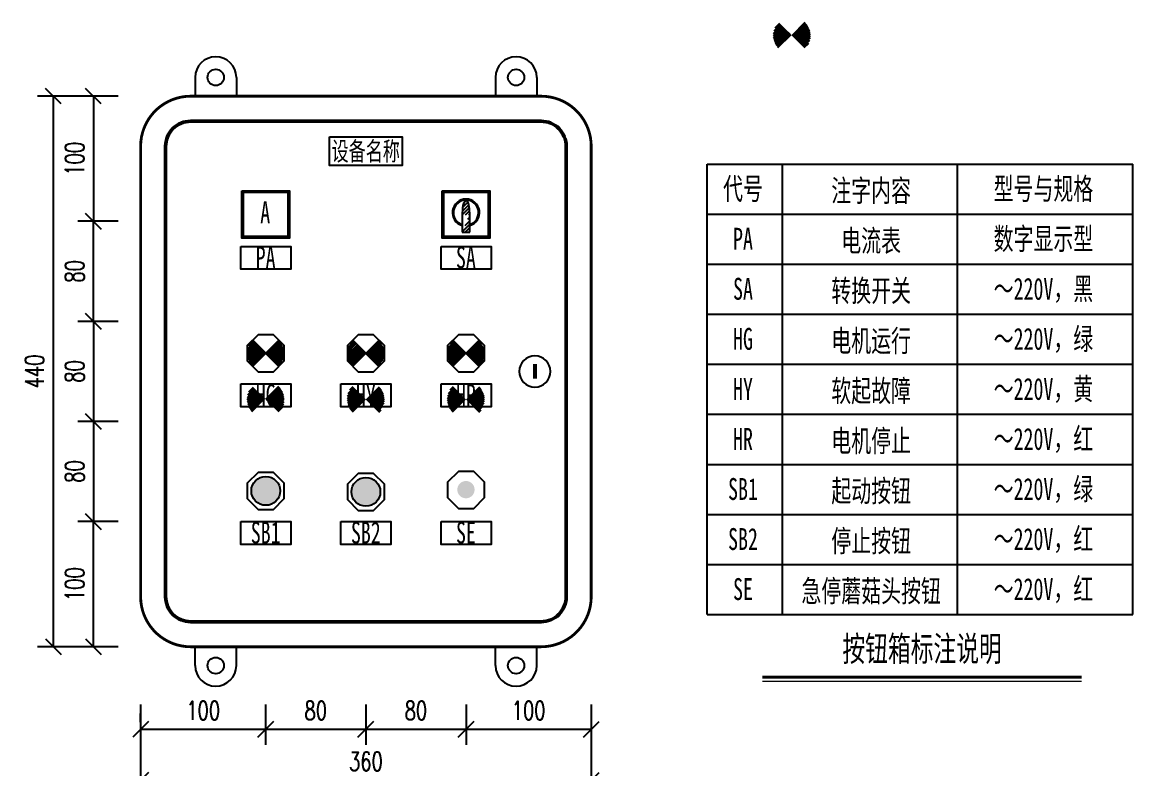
# Model space of a CAD drawing. Header units: millimetres. Extents: x 401220 to 2750366, y -101310 to 943175.
# Drawn here: x 1282769 to 1300515, y 645737 to 657670 of the extents above; entities that cross this region are included whole.
import ezdxf
from ezdxf.enums import TextEntityAlignment as Align

# ---------------------------------------------------------------- set-up
doc = ezdxf.new("R2010")
doc.units = ezdxf.units.MM
doc.linetypes.add('接地线', pattern=[1460, 500, 500, -200, 60, -200])
for name, color, linetype in [('1', 7, 'Continuous'), ('4', 1, 'Continuous'), ('文字', 7, 'Continuous'), ('标注-照明', 7, 'Continuous'), ('电气-接地设计-接地线', 3, '接地线')]:
    doc.layers.add(name, color=color, linetype=linetype)
doc.layers.add('CAXA0层', color=7, linetype='Continuous', lineweight=25)
doc.layers.add('SW', color=8, linetype='Continuous', lineweight=20)
doc.styles.add('DIM_FONT', font='txt.shx', dxfattribs={"width": 0.7, "bigfont": 'hzdx.shx'})
doc.styles.add('标准', font='NSimSun.ttf', dxfattribs={"width": 0.667})
doc.dimstyles.new('副本 DIM20', dxfattribs={"dimtxt": 300, "dimasz": 2, "dimexe": 250, "dimexo": 300, "dimgap": 150, "dimtad": 1, "dimdec": 4, "dimlfac": 0.05, "dimzin": 0, "dimdsep": 46, "dimtxsty": 'DIM_FONT', "dimblk1": '_DIMX', "dimblk2": '_DIMX', "dimsah": 1, "dimcen": 0.09, "dimadec": 0, "dimazin": 0, "dimtfac": 1, "dimtdec": 4, "dimtix": 1, "dimtmove": 2, "dimatfit": 3, "dimldrblk": '_DIMX', "dimfxl": 250, "dimtolj": 1, "dimtzin": 0, "dimarcsym": 0})

# ---------------------------------------------------------------- blocks, each defined once
blk = doc.blocks.new('_Oblique')
at = {"color": 0, "linetype": 'ByBlock', "lineweight": -2}
blk.add_line((-0.5, -0.5), (0.5, 0.5), dxfattribs=at)
blk = doc.blocks.new('*D97')
at = {"layer": '1', "color": 3, "linetype": 'ByBlock', "lineweight": -2}
for p, q in [((1284302, 652888), (1283656, 652888)), ((1283906, 652888), (1283906, 651288)), ((1284302, 651288), (1283656, 651288))]:
    blk.add_line(p, q, dxfattribs=at)
at = {"layer": 'Defpoints', "color": 0, "linetype": 'ByBlock'}
for p in [(1284602, 652888), (1283906, 651288), (1284602, 651288)]:
    blk.add_point(p, dxfattribs=at)
at = {"layer": '1', "color": 3, "linetype": 'ByBlock', "lineweight": -2, "xscale": 250, "yscale": 250, "zscale": 250}
for p, rotation in [((1283906, 652888), 90), ((1283906, 651288), 270)]:
    blk.add_blockref('_Oblique', p, dxfattribs=dict(at, rotation=rotation))
at = {"layer": '1', "color": 7, "linetype": 'ByBlock', "insert": (1283606, 652088), "char_height": 300, "attachment_point": 5, "rotation": 90, "style": 'DIM_FONT'}
blk.add_mtext('\\A1;80', dxfattribs=at)
blk = doc.blocks.new('_DIMX')
blk.add_line((-150, 0), (150, 0))
at = {"const_width": 50}
blk.add_lwpolyline([(-70, -70), (70, 70)], dxfattribs=at)
blk = doc.blocks.new('*D98')
at = {"layer": '1', "color": 3, "linetype": 'ByBlock', "lineweight": -2}
for p, q in [((1284002, 656488), (1283015, 656488)), ((1283265, 656488), (1283265, 647688)), ((1284002, 647688), (1283015, 647688))]:
    blk.add_line(p, q, dxfattribs=at)
at = {"layer": 'Defpoints', "color": 0, "linetype": 'ByBlock'}
for p in [(1284302, 656488), (1283265, 647688), (1284302, 647688)]:
    blk.add_point(p, dxfattribs=at)
at = {"layer": '1', "color": 3, "linetype": 'ByBlock', "lineweight": -2, "xscale": 250, "yscale": 250, "zscale": 250}
for p, rotation in [((1283265, 656488), 90), ((1283265, 647688), 270)]:
    blk.add_blockref('_Oblique', p, dxfattribs=dict(at, rotation=rotation))
at = {"layer": '1', "color": 7, "linetype": 'ByBlock', "insert": (1282965, 652088), "char_height": 300, "attachment_point": 5, "rotation": 90, "style": 'DIM_FONT'}
blk.add_mtext('\\A1;440', dxfattribs=at)
blk = doc.blocks.new('*D99')
at = {"layer": '1', "color": 3, "linetype": 'ByBlock', "lineweight": -2}
for p, q in [((1284302, 656488), (1283656, 656488)), ((1283906, 656488), (1283906, 654488)), ((1284302, 654488), (1283656, 654488))]:
    blk.add_line(p, q, dxfattribs=at)
at = {"layer": 'Defpoints', "color": 0, "linetype": 'ByBlock'}
for p in [(1284602, 656488), (1283906, 654488), (1284602, 654488)]:
    blk.add_point(p, dxfattribs=at)
at = {"layer": '1', "color": 3, "linetype": 'ByBlock', "lineweight": -2, "xscale": 250, "yscale": 250, "zscale": 250}
for p, rotation in [((1283906, 656488), 90), ((1283906, 654488), 270)]:
    blk.add_blockref('_Oblique', p, dxfattribs=dict(at, rotation=rotation))
at = {"layer": '1', "color": 7, "linetype": 'ByBlock', "insert": (1283606, 655488), "char_height": 300, "attachment_point": 5, "rotation": 90, "style": 'DIM_FONT'}
blk.add_mtext('\\A1;100', dxfattribs=at)
blk = doc.blocks.new('*D100')
at = {"layer": '1', "color": 3, "linetype": 'ByBlock', "lineweight": -2}
for p, q in [((1284147, 654488), (1283656, 654488)), ((1283906, 652888), (1283906, 654488)), ((1284085, 652888), (1283656, 652888))]:
    blk.add_line(p, q, dxfattribs=at)
at = {"layer": 'Defpoints', "color": 0, "linetype": 'ByBlock'}
for p in [(1283906, 654488), (1284447, 654488), (1284385, 652888)]:
    blk.add_point(p, dxfattribs=at)
at = {"layer": '1', "color": 3, "linetype": 'ByBlock', "lineweight": -2, "xscale": 250, "yscale": 250, "zscale": 250}
for p, rotation in [((1283906, 654488), 90), ((1283906, 652888), 270)]:
    blk.add_blockref('_Oblique', p, dxfattribs=dict(at, rotation=rotation))
at = {"layer": '1', "color": 7, "linetype": 'ByBlock', "insert": (1283606, 653688), "char_height": 300, "attachment_point": 5, "rotation": 90, "style": 'DIM_FONT'}
blk.add_mtext('\\A1;80', dxfattribs=at)
blk = doc.blocks.new('*D101')
at = {"layer": '1', "color": 3, "linetype": 'ByBlock', "lineweight": -2}
for p, q in [((1288259, 646765), (1288259, 646119)), ((1289861, 646765), (1289861, 646119)), ((1288259, 646369), (1289861, 646369))]:
    blk.add_line(p, q, dxfattribs=at)
at = {"layer": 'Defpoints', "color": 0, "linetype": 'ByBlock'}
for p in [(1288259, 647065), (1289861, 647065), (1289861, 646369)]:
    blk.add_point(p, dxfattribs=at)
at = {"layer": '1', "color": 3, "linetype": 'ByBlock', "lineweight": -2, "xscale": 250, "yscale": 250, "zscale": 250, "rotation": 180}
blk.add_blockref('_Oblique', (1288259, 646369), dxfattribs=at)
at = {"layer": '1', "color": 3, "linetype": 'ByBlock', "lineweight": -2, "xscale": 250, "yscale": 250, "zscale": 250}
blk.add_blockref('_Oblique', (1289861, 646369), dxfattribs=at)
at = {"layer": '1', "color": 7, "linetype": 'ByBlock', "insert": (1289060, 646669), "char_height": 300, "attachment_point": 5, "style": 'DIM_FONT'}
blk.add_mtext('\\A1;80', dxfattribs=at)
blk = doc.blocks.new('*D102')
at = {"layer": '1', "color": 3, "linetype": 'ByBlock', "lineweight": -2}
for p, q in [((1289861, 646765), (1289861, 646119)), ((1291861, 646765), (1291861, 646119)), ((1289861, 646369), (1291861, 646369))]:
    blk.add_line(p, q, dxfattribs=at)
at = {"layer": 'Defpoints', "color": 0, "linetype": 'ByBlock'}
for p in [(1289861, 647065), (1291861, 647065), (1291861, 646369)]:
    blk.add_point(p, dxfattribs=at)
at = {"layer": '1', "color": 3, "linetype": 'ByBlock', "lineweight": -2, "xscale": 250, "yscale": 250, "zscale": 250, "rotation": 180}
blk.add_blockref('_Oblique', (1289861, 646369), dxfattribs=at)
at = {"layer": '1', "color": 3, "linetype": 'ByBlock', "lineweight": -2, "xscale": 250, "yscale": 250, "zscale": 250}
blk.add_blockref('_Oblique', (1291861, 646369), dxfattribs=at)
at = {"layer": '1', "color": 7, "linetype": 'ByBlock', "insert": (1290861, 646669), "char_height": 300, "attachment_point": 5, "style": 'DIM_FONT'}
blk.add_mtext('\\A1;100', dxfattribs=at)
blk = doc.blocks.new('*D103')
at = {"layer": '1', "color": 3, "linetype": 'ByBlock', "lineweight": -2}
for p, q in [((1284661, 646765), (1284661, 645304)), ((1291861, 646765), (1291861, 645304)), ((1284661, 645554), (1291861, 645554))]:
    blk.add_line(p, q, dxfattribs=at)
at = {"layer": 'Defpoints', "color": 0, "linetype": 'ByBlock'}
for p in [(1284661, 647065), (1291861, 647065), (1291861, 645554)]:
    blk.add_point(p, dxfattribs=at)
at = {"layer": '1', "color": 3, "linetype": 'ByBlock', "lineweight": -2, "xscale": 250, "yscale": 250, "zscale": 250, "rotation": 180}
blk.add_blockref('_Oblique', (1284661, 645554), dxfattribs=at)
at = {"layer": '1', "color": 3, "linetype": 'ByBlock', "lineweight": -2, "xscale": 250, "yscale": 250, "zscale": 250}
blk.add_blockref('_Oblique', (1291861, 645554), dxfattribs=at)
at = {"layer": '1', "color": 7, "linetype": 'ByBlock', "insert": (1288261, 645854), "char_height": 300, "attachment_point": 5, "style": 'DIM_FONT'}
blk.add_mtext('\\A1;360', dxfattribs=at)
blk = doc.blocks.new('*D104')
at = {"layer": '1', "color": 3, "linetype": 'ByBlock', "lineweight": -2}
for p, q in [((1284302, 649688), (1283656, 649688)), ((1283906, 647688), (1283906, 649688)), ((1284302, 647688), (1283656, 647688))]:
    blk.add_line(p, q, dxfattribs=at)
at = {"layer": 'Defpoints', "color": 0, "linetype": 'ByBlock'}
for p in [(1283906, 649688), (1284602, 649688), (1284602, 647688)]:
    blk.add_point(p, dxfattribs=at)
at = {"layer": '1', "color": 3, "linetype": 'ByBlock', "lineweight": -2, "xscale": 250, "yscale": 250, "zscale": 250}
for p, rotation in [((1283906, 649688), 90), ((1283906, 647688), 270)]:
    blk.add_blockref('_Oblique', p, dxfattribs=dict(at, rotation=rotation))
at = {"layer": '1', "color": 7, "linetype": 'ByBlock', "insert": (1283606, 648688), "char_height": 300, "attachment_point": 5, "rotation": 90, "style": 'DIM_FONT'}
blk.add_mtext('\\A1;100', dxfattribs=at)
blk = doc.blocks.new('*D105')
at = {"layer": '1', "color": 3, "linetype": 'ByBlock', "lineweight": -2}
for p, q in [((1284085, 651288), (1283656, 651288)), ((1283906, 651288), (1283906, 649688)), ((1284147, 649688), (1283656, 649688))]:
    blk.add_line(p, q, dxfattribs=at)
at = {"layer": 'Defpoints', "color": 0, "linetype": 'ByBlock'}
for p in [(1284385, 651288), (1283906, 649688), (1284447, 649688)]:
    blk.add_point(p, dxfattribs=at)
at = {"layer": '1', "color": 3, "linetype": 'ByBlock', "lineweight": -2, "xscale": 250, "yscale": 250, "zscale": 250}
for p, rotation in [((1283906, 651288), 90), ((1283906, 649688), 270)]:
    blk.add_blockref('_Oblique', p, dxfattribs=dict(at, rotation=rotation))
at = {"layer": '1', "color": 7, "linetype": 'ByBlock', "insert": (1283606, 650488), "char_height": 300, "attachment_point": 5, "rotation": 90, "style": 'DIM_FONT'}
blk.add_mtext('\\A1;80', dxfattribs=at)
blk = doc.blocks.new('*D106')
at = {"layer": '1', "color": 3, "linetype": 'ByBlock', "lineweight": -2}
for p, q in [((1284661, 646481), (1284661, 646619)), ((1286661, 646481), (1286661, 646619)), ((1284661, 646369), (1286661, 646369))]:
    blk.add_line(p, q, dxfattribs=at)
at = {"layer": 'Defpoints', "color": 0, "linetype": 'ByBlock'}
for p in [(1286661, 646369), (1284661, 646181), (1286661, 646181)]:
    blk.add_point(p, dxfattribs=at)
at = {"layer": '1', "color": 3, "linetype": 'ByBlock', "lineweight": -2, "xscale": 250, "yscale": 250, "zscale": 250, "rotation": 180}
blk.add_blockref('_Oblique', (1284661, 646369), dxfattribs=at)
at = {"layer": '1', "color": 3, "linetype": 'ByBlock', "lineweight": -2, "xscale": 250, "yscale": 250, "zscale": 250}
blk.add_blockref('_Oblique', (1286661, 646369), dxfattribs=at)
at = {"layer": '1', "color": 7, "linetype": 'ByBlock', "insert": (1285661, 646669), "char_height": 300, "attachment_point": 5, "style": 'DIM_FONT'}
blk.add_mtext('\\A1;100', dxfattribs=at)
blk = doc.blocks.new('*D107')
at = {"layer": '1', "color": 3, "linetype": 'ByBlock', "lineweight": -2}
for p, q in [((1286658, 646765), (1286658, 646119)), ((1288259, 646765), (1288259, 646119)), ((1286658, 646369), (1288259, 646369))]:
    blk.add_line(p, q, dxfattribs=at)
at = {"layer": 'Defpoints', "color": 0, "linetype": 'ByBlock'}
for p in [(1286658, 647065), (1288259, 647065), (1288259, 646369)]:
    blk.add_point(p, dxfattribs=at)
at = {"layer": '1', "color": 3, "linetype": 'ByBlock', "lineweight": -2, "xscale": 250, "yscale": 250, "zscale": 250, "rotation": 180}
blk.add_blockref('_Oblique', (1286658, 646369), dxfattribs=at)
at = {"layer": '1', "color": 3, "linetype": 'ByBlock', "lineweight": -2, "xscale": 250, "yscale": 250, "zscale": 250}
blk.add_blockref('_Oblique', (1288259, 646369), dxfattribs=at)
at = {"layer": '1', "color": 7, "linetype": 'ByBlock', "insert": (1287459, 646669), "char_height": 300, "attachment_point": 5, "style": 'DIM_FONT'}
blk.add_mtext('\\A1;80', dxfattribs=at)

msp = doc.modelspace()

# ---------------------------------------------------------------- hatches: boundary and pattern name
at = {"linetype": 'ByBlock', "lineweight": 25}
h = msp.add_hatch(dxfattribs=at)
h.set_pattern_fill('ANSI31', color=1, scale=184.8, style=0)
h.set_pattern_definition([(45, (730666.75, 659655.91), (-16.3341666, 16.3341666), [])])
h.paths.add_polyline_path([(1295069.11056, 657460.94903), (1294860.20688, 657670.19987, 0.1991281417), (1294773.43056, 657460.94903, 0.1986966109), (1294859.85972, 657252.04534)])
h.paths.add_polyline_path([(1295278.3614, 657669.85271), (1295069.11056, 657460.94903), (1295278.01424, 657251.69819, 0.1991281417), (1295364.79056, 657460.94903, 0.1986966109)])
h = msp.add_hatch(dxfattribs=at)
h.set_pattern_fill('ANSI31', color=3, scale=184.8, style=0)
h.set_pattern_definition([(45, (722258.256, 654573.805), (-16.3341666, 16.3341666), [])])
h.paths.add_polyline_path([(1286660.61611, 652378.84404), (1286451.71243, 652588.09488, 0.1991281417), (1286364.93611, 652378.84404, 0.1986966109), (1286451.36527, 652169.94036)])
h.paths.add_polyline_path([(1286869.86695, 652587.74772), (1286660.61611, 652378.84404), (1286869.5198, 652169.5932, 0.1991281417), (1286956.29611, 652378.84404, 0.1986966109)])
h = msp.add_hatch(dxfattribs=at)
h.set_pattern_fill('ANSI31', color=2, scale=184.8, style=0)
h.set_pattern_definition([(45, (725248.054, 654573.805), (-16.3341666, 16.3341666), [])])
h.paths.add_polyline_path([(1288260.56166, 652378.84404), (1288051.65798, 652588.09488, 0.1991281417), (1287964.88166, 652378.84404, 0.1986966109), (1288051.31082, 652169.94036)])
h.paths.add_polyline_path([(1288469.8125, 652587.74772), (1288260.56166, 652378.84404), (1288469.46534, 652169.5932, 0.1991281417), (1288556.24166, 652378.84404, 0.1986966109)])
h = msp.add_hatch(dxfattribs=at)
h.set_pattern_fill('ANSI31', color=1, scale=184.8, style=0)
h.set_pattern_definition([(45, (726848.109, 654573.805), (-16.3341666, 16.3341666), [])])
h.paths.add_polyline_path([(1289860.61611, 652378.84404), (1289651.71243, 652588.09488, 0.1991281417), (1289564.93611, 652378.84404, 0.1986966109), (1289651.36527, 652169.94036)])
h.paths.add_polyline_path([(1290069.86695, 652587.74772), (1289860.61611, 652378.84404), (1290069.5198, 652169.5932, 0.1991281417), (1290156.29611, 652378.84404, 0.1986966109)])
h = msp.add_hatch(dxfattribs=at)
h.set_pattern_fill('ANSI31', color=3, scale=184.8, style=0)
h.set_pattern_definition([(45, (722258.256, 653838.781), (-16.3341666, 16.3341666), [])])
h.paths.add_polyline_path([(1286660.61611, 651643.81982), (1286451.71243, 651853.07066, 0.1991281417), (1286364.93611, 651643.81982, 0.1986966109), (1286451.36527, 651434.91614)])
h.paths.add_polyline_path([(1286869.86695, 651852.72351), (1286660.61611, 651643.81982), (1286869.5198, 651434.56898, 0.1991281417), (1286956.29611, 651643.81982, 0.1986966109)])
h = msp.add_hatch(dxfattribs=at)
h.set_pattern_fill('ANSI31', color=2, scale=184.8, style=0)
h.set_pattern_definition([(45, (725248.054, 653838.781), (-16.3341666, 16.3341666), [])])
h.paths.add_polyline_path([(1288260.56166, 651643.81982), (1288051.65798, 651853.07066, 0.1991281417), (1287964.88166, 651643.81982, 0.1986966109), (1288051.31082, 651434.91614)])
h.paths.add_polyline_path([(1288469.8125, 651852.72351), (1288260.56166, 651643.81982), (1288469.46534, 651434.56898, 0.1991281417), (1288556.24166, 651643.81982, 0.1986966109)])
h = msp.add_hatch(dxfattribs=at)
h.set_pattern_fill('ANSI31', color=1, scale=184.8, style=0)
h.set_pattern_definition([(45, (726848.109, 653838.781), (-16.3341666, 16.3341666), [])])
h.paths.add_polyline_path([(1289860.61611, 651643.81982), (1289651.71243, 651853.07066, 0.1991281417), (1289564.93611, 651643.81982, 0.1986966109), (1289651.36527, 651434.91614)])
h.paths.add_polyline_path([(1290069.86695, 651852.72351), (1289860.61611, 651643.81982), (1290069.5198, 651434.56898, 0.1991281417), (1290156.29611, 651643.81982, 0.1986966109)])
at = {"layer": '文字', "linetype": 'ByBlock', "ltscale": 0.2}
h = msp.add_hatch(dxfattribs=at)
h.set_pattern_fill('ANSI31', color=0, scale=308, style=0)
h.set_pattern_definition([(45, (-2074243.977, 2027567.094), (-27.22361108, 27.22361108), [])])
edge = h.paths.add_edge_path()
edge.add_line((1289921.56571, 654315.71468), (1289921.56571, 654591.0127))
edge.add_line((1289796.8626, 654591.01222), (1289796.8626, 654315.71468))
edge.add_arc((1289025.18125, 654591.01222), 896.38446, 359.999999999, 366.231131725)
edge.add_arc((1289441.00335, 654636.41357), 478.09114, 6.231131716, 14.766974325)
edge.add_arc((1289699.8961, 654704.65636), 210.3552, 14.766974338, 32.471625258)
edge.add_arc((1289859.21416, 654806.04227), 21.51308, 32.47162527, 90.000000016)
edge.add_arc((1289859.21416, 654806.04227), 21.51308, 90.000000007, 147.528374752)
edge.add_arc((1290018.53221, 654704.65636), 210.3552, 147.528374742, 165.233025662)
edge.add_arc((1290277.42496, 654636.41357), 478.09114, 165.233025662, 173.76886827)
edge.add_arc((1290693.24706, 654591.01222), 896.38446, 173.768868275, 180.000000001)
edge.add_line((1289796.8626, 654315.71468), (1289921.56571, 654315.71468))
at = {"layer": '电气-接地设计-接地线', "linetype": 'ByBlock', "ltscale": 0.2}
h = msp.add_hatch(color=3, dxfattribs=at)
edge = h.paths.add_edge_path()
edge.add_arc((1286660.61611, 650178.8389), 230.34819, 0, 360)
h = msp.add_hatch(color=1, dxfattribs=at)
edge = h.paths.add_edge_path()
edge.add_arc((1288260.56166, 650163.32129), 230.34819, 0, 360)
h = msp.add_hatch(color=1, dxfattribs=at)
edge = h.paths.add_edge_path()
edge.add_arc((1289859.22325, 650198.83734), 138.20891, 0, 360)

# ---------------------------------------------------------------- linework, layer by layer
at = {"color": 0, "linetype": 'ByBlock', "lineweight": 25}
for p, q in [((1289796.8626, 654591.01222), (1289796.8626, 654315.71468)), ((1289921.56571, 654315.71468), (1289921.56571, 654591.0127)), ((1289796.8626, 654315.71468), (1289921.56571, 654315.71468))]:
    msp.add_line(p, q, dxfattribs=at)
at = {"color": 3, "linetype": 'ByBlock', "lineweight": 25}
for p, q in [((1286869.86695, 652587.74772), (1286451.36527, 652169.94036)), ((1286869.5198, 652169.5932), (1286451.71243, 652588.09488))]:
    msp.add_line(p, q, dxfattribs=at)
at = {"color": 2, "linetype": 'ByBlock', "lineweight": 25}
for p, q in [((1288469.8125, 652587.74772), (1288051.31082, 652169.94036)), ((1288469.46534, 652169.5932), (1288051.65798, 652588.09488))]:
    msp.add_line(p, q, dxfattribs=at)
at = {"color": 1, "linetype": 'ByBlock', "lineweight": 25}
for p, q in [((1290069.86695, 652587.74772), (1289651.36527, 652169.94036)), ((1290069.5198, 652169.5932), (1289651.71243, 652588.09488))]:
    msp.add_line(p, q, dxfattribs=at)
at = {"color": 252, "linetype": 'ByBlock', "lineweight": 50}
for points in [[(1285460.61611, 656087.53442, 0.4142135624), (1285060.61611, 655687.53442)], [(1291460.61611, 655687.53442, 0.4142135624), (1291060.61611, 656087.53442)], [(1285060.61611, 648487.53442, 0.4142135624), (1285460.61611, 648087.53442)], [(1291060.61611, 648087.53442, 0.4142135624), (1291460.61611, 648487.53442)]]:
    msp.add_lwpolyline(points, format="xyb", dxfattribs=at)
for points in [[(1285460.61611, 656087.53442), (1291060.61611, 656087.53442)], [(1285060.61611, 648487.53442), (1285060.61611, 655687.53442)], [(1291460.61611, 655687.53442), (1291460.61611, 648487.53442)], [(1291060.61611, 648087.53442), (1285460.61611, 648087.53442)]]:
    msp.add_lwpolyline(points, dxfattribs=at)
at = {"color": 0, "linetype": 'ByBlock', "lineweight": 25}
for points in [[(1287680.98316, 655837.53442), (1288840.24906, 655837.53442), (1288840.24906, 655381.50832), (1287680.98316, 655381.50832)], [(1289478.04089, 654972.77274), (1290240.4755, 654972.77274), (1290240.4755, 654220.50082), (1289478.04089, 654220.50082)], [(1286261.55212, 654087.53442), (1287059.6801, 654087.53442), (1287059.6801, 653724.71466), (1286261.55212, 653724.71466)], [(1289461.55212, 654087.53442), (1290259.6801, 654087.53442), (1290259.6801, 653724.71466), (1289461.55212, 653724.71466)], [(1286261.55212, 651887.53442), (1287059.6801, 651887.53442), (1287059.6801, 651524.71466), (1286261.55212, 651524.71466)], [(1287861.49767, 651887.53442), (1288659.62565, 651887.53442), (1288659.62565, 651524.71466), (1287861.49767, 651524.71466)], [(1289461.55212, 651887.53442), (1290259.6801, 651887.53442), (1290259.6801, 651524.71466), (1289461.55212, 651524.71466)], [(1286261.55212, 649687.53442), (1287059.6801, 649687.53442), (1287059.6801, 649324.71466), (1286261.55212, 649324.71466)], [(1287861.49767, 649687.53699), (1288659.62565, 649687.53699), (1288659.62565, 649324.71723), (1287861.49767, 649324.71723)], [(1289461.55212, 649687.53699), (1290259.6801, 649687.53699), (1290259.6801, 649324.71723), (1289461.55212, 649324.71723)]]:
    msp.add_lwpolyline(points, close=True, dxfattribs=at)
at = {"color": 6, "linetype": 'ByBlock', "lineweight": 25}
msp.add_lwpolyline([(1286278.04089, 654972.77274), (1287040.4755, 654972.77274), (1287040.4755, 654220.50082), (1286278.04089, 654220.50082)], close=True, dxfattribs=at)
at = {"color": 0, "linetype": 'ByBlock', "lineweight": 25}
msp.add_lwpolyline([(1289921.56571, 654591.01222), (1289916.26999, 654688.30535), (1289903.30336, 654758.27347, 0.077405152), (1289877.36382, 654817.59225), (1289859.21416, 654827.55535), (1289841.06449, 654817.59225), (1289815.12495, 654758.27347, 0.0372618705), (1289802.15832, 654688.30535), (1289796.8626, 654591.01222)], format="xyb", dxfattribs=at)
at = {"color": 3, "linetype": 'ByBlock', "lineweight": 25}
msp.add_lwpolyline([(1286538.14145, 652674.52404), (1286364.93611, 652501.31871), (1286364.93611, 652256.36938), (1286538.14145, 652083.16404), (1286783.09078, 652083.16404), (1286956.29611, 652256.36938), (1286956.29611, 652501.31871), (1286783.09078, 652674.52404)], close=True, dxfattribs=at)
at = {"color": 2, "linetype": 'ByBlock', "lineweight": 25}
msp.add_lwpolyline([(1288138.08699, 652674.52404), (1287964.88166, 652501.31871), (1287964.88166, 652256.36938), (1288138.08699, 652083.16404), (1288383.03633, 652083.16404), (1288556.24166, 652256.36938), (1288556.24166, 652501.31871), (1288383.03633, 652674.52404)], close=True, dxfattribs=at)
at = {"color": 1, "linetype": 'ByBlock', "lineweight": 25}
msp.add_lwpolyline([(1289738.14145, 652674.52404), (1289564.93611, 652501.31871), (1289564.93611, 652256.36938), (1289738.14145, 652083.16404), (1289983.09078, 652083.16404), (1290156.29611, 652256.36938), (1290156.29611, 652501.31871), (1289983.09078, 652674.52404)], close=True, dxfattribs=at)
at = {"color": 3, "linetype": 'ByBlock', "const_width": 64}
msp.add_lwpolyline([(1290960.87237, 652207.35507), (1290960.87237, 651971.39078)], dxfattribs=at)
at = {"linetype": 'ByBlock', "lineweight": 25}
for points in [[(1286538.14145, 650474.52147), (1286364.93611, 650301.31614), (1286364.93611, 650056.3668), (1286538.14145, 649883.16147), (1286783.09078, 649883.16147), (1286956.29611, 650056.3668), (1286956.29611, 650301.31614), (1286783.09078, 650474.52147)], [(1288138.08699, 650459.00386), (1287964.88166, 650285.79853), (1287964.88166, 650040.8492), (1288138.08699, 649867.64386), (1288383.03633, 649867.64386), (1288556.24166, 650040.8492), (1288556.24166, 650285.79853), (1288383.03633, 650459.00386)], [(1289738.14145, 650490.04422), (1289564.93611, 650316.83889), (1289564.93611, 650071.88955), (1289738.14145, 649898.68422), (1289983.09078, 649898.68422), (1290156.29611, 650071.88955), (1290156.29611, 650316.83889), (1289983.09078, 650490.04422)]]:
    msp.add_lwpolyline(points, close=True, dxfattribs=at)
at = {"color": 0, "linetype": 'ByBlock', "lineweight": 25}
for radius, start, end in [(216.4831, 286.73947867, 253.26052133), (200.7336, 288.09650246, 251.90349754)]:
    msp.add_arc((1289859.21416, 654626.82175), radius, start, end, dxfattribs=at)
at = {"color": 3, "linetype": 'ByBlock'}
for start, end in [(90, 270), (270, 90)]:
    msp.add_arc((1290960.61611, 652087.53442), 250, start, end, dxfattribs=at)
at = {"layer": '4', "color": 0, "linetype": 'ByBlock'}
for p, q in [((1285530.61611, 656787.53442), (1285530.61611, 656487.53442)), ((1286190.61611, 656787.53442), (1286190.61611, 656487.53442)), ((1290330.61611, 656787.53442), (1290330.61611, 656487.53442)), ((1290990.61611, 656787.53442), (1290990.61611, 656487.53442)), ((1285530.61611, 647387.53442), (1285530.61611, 647687.53442)), ((1286190.61611, 647387.53442), (1286190.61611, 647687.53442)), ((1290330.61611, 647387.53442), (1290330.61611, 647687.53442)), ((1290990.61611, 647387.53442), (1290990.61611, 647687.53442))]:
    msp.add_line(p, q, dxfattribs=at)
at = {"layer": '4', "color": 0, "linetype": 'ByBlock', "const_width": 45}
for points in [[(1285460.61611, 656487.53442, 0.4142135624), (1284660.61611, 655687.53442)], [(1291860.61611, 655687.53442, 0.4142135624), (1291060.61611, 656487.53442)], [(1284660.61611, 648487.53442, 0.4142135624), (1285460.61611, 647687.53442)], [(1291060.61611, 647687.53442, 0.4142135624), (1291860.61611, 648487.53442)]]:
    msp.add_lwpolyline(points, format="xyb", dxfattribs=at)
for points in [[(1285460.61611, 656487.53442), (1291060.61611, 656487.53442)], [(1284660.61611, 648487.53442), (1284660.61611, 655687.53442)], [(1291860.61611, 655687.53442), (1291860.61611, 648487.53442)], [(1291060.61611, 647687.53442), (1285460.61611, 647687.53442)]]:
    msp.add_lwpolyline(points, dxfattribs=at)
at = {"layer": '4', "color": 0, "linetype": 'ByBlock'}
for centre in [(1285860.61611, 656787.53442), (1290660.61611, 656787.53442), (1285860.61611, 647387.53442), (1290660.61611, 647387.53442)]:
    msp.add_circle(centre, 130, dxfattribs=at)
for centre, start, end in [((1285860.61611, 656787.53442), 0, 180), ((1290660.61611, 656787.53442), 0, 180), ((1285860.61611, 647387.53442), 180, 0), ((1290660.61611, 647387.53442), 180, 0)]:
    msp.add_arc(centre, 330, start, end, dxfattribs=at)
at = {"layer": 'CAXA0层', "color": 2, "linetype": 'ByBlock', "lineweight": 40}
msp.add_line((1294599.04009, 647201.73857), (1299697.18538, 647201.73857), dxfattribs=at)
at = {"layer": 'CAXA0层', "color": 2, "linetype": 'ByBlock', "lineweight": 0}
msp.add_line((1294599.04009, 647136.25564), (1299697.18538, 647136.25564), dxfattribs=at)
at = {"layer": 'SW', "color": 7, "linetype": 'ByBlock', "lineweight": 25}
for p, q in [((1293714.70121, 655403.46721), (1294914.70121, 655403.46721)), ((1293714.70121, 654603.46721), (1293714.70121, 655403.46721)), ((1294914.70121, 655403.46721), (1297714.70121, 655403.46721)), ((1294914.70121, 654603.46721), (1294914.70121, 655403.46721)), ((1297714.70121, 654603.46721), (1297714.70121, 655403.46721)), ((1297714.70121, 655403.46721), (1300514.70121, 655403.46721)), ((1300514.70121, 654603.46721), (1300514.70121, 655403.46721)), ((1293714.70121, 654603.46721), (1294914.70121, 654603.46721)), ((1293714.70121, 653803.46721), (1293714.70121, 654603.46721)), ((1294914.70121, 654603.46721), (1297714.70121, 654603.46721)), ((1294914.70121, 653803.46721), (1294914.70121, 654603.46721)), ((1297714.70121, 653803.46721), (1297714.70121, 654603.46721)), ((1297714.70121, 654603.46721), (1300514.70121, 654603.46721)), ((1300514.70121, 653803.46721), (1300514.70121, 654603.46721)), ((1300514.70121, 653803.46721), (1300514.70121, 654603.46721)), ((1293714.70121, 653803.46721), (1294914.70121, 653803.46721)), ((1293714.70121, 653003.46721), (1293714.70121, 653803.46721)), ((1294914.70121, 653803.46721), (1297714.70121, 653803.46721)), ((1294914.70121, 653003.46721), (1294914.70121, 653803.46721)), ((1297714.70121, 653803.46721), (1300514.70121, 653803.46721)), ((1297714.70121, 653003.46721), (1297714.70121, 653803.46721)), ((1300514.70121, 653003.46721), (1300514.70121, 653803.46721)), ((1300514.70121, 653003.46721), (1300514.70121, 653803.46721)), ((1293714.70121, 652203.46721), (1293714.70121, 653003.46721)), ((1293714.70121, 653003.46721), (1294914.70121, 653003.46721)), ((1294914.70121, 652203.46721), (1294914.70121, 653003.46721)), ((1294914.70121, 653003.46721), (1297714.70121, 653003.46721)), ((1297714.70121, 652203.46721), (1297714.70121, 653003.46721)), ((1297714.70121, 653003.46721), (1300514.70121, 653003.46721)), ((1300514.70121, 652203.46721), (1300514.70121, 653003.46721)), ((1300514.70121, 652203.46721), (1300514.70121, 653003.46721)), ((1293714.70121, 652203.46721), (1294914.70121, 652203.46721)), ((1293714.70121, 651403.46721), (1293714.70121, 652203.46721)), ((1294914.70121, 652203.46721), (1297714.70121, 652203.46721)), ((1294914.70121, 651403.46721), (1294914.70121, 652203.46721)), ((1297714.70121, 651403.46721), (1297714.70121, 652203.46721)), ((1297714.70121, 652203.46721), (1300514.70121, 652203.46721)), ((1300514.70121, 651403.46721), (1300514.70121, 652203.46721)), ((1300514.70121, 651403.46721), (1300514.70121, 652203.46721)), ((1293714.70121, 651403.46721), (1294914.70121, 651403.46721)), ((1293714.70121, 650603.46721), (1293714.70121, 651403.46721)), ((1294914.70121, 651403.46721), (1297714.70121, 651403.46721)), ((1294914.70121, 650603.46721), (1294914.70121, 651403.46721)), ((1297714.70121, 650603.46721), (1297714.70121, 651403.46721)), ((1297714.70121, 651403.46721), (1300514.70121, 651403.46721)), ((1300514.70121, 650603.46721), (1300514.70121, 651403.46721)), ((1300514.70121, 650603.46721), (1300514.70121, 651403.46721)), ((1293714.70121, 650603.46721), (1294914.70121, 650603.46721)), ((1293714.70121, 649803.46721), (1293714.70121, 650603.46721)), ((1294914.70121, 650603.46721), (1297714.70121, 650603.46721)), ((1294914.70121, 649803.46721), (1294914.70121, 650603.46721)), ((1297714.70121, 649803.46721), (1297714.70121, 650603.46721)), ((1297714.70121, 650603.46721), (1300514.70121, 650603.46721)), ((1300514.70121, 649803.46721), (1300514.70121, 650603.46721)), ((1300514.70121, 649803.46721), (1300514.70121, 650603.46721)), ((1293714.70121, 649803.46721), (1294914.70121, 649803.46721)), ((1293714.70121, 649003.46721), (1293714.70121, 649803.46721)), ((1294914.70121, 649803.46721), (1297714.70121, 649803.46721)), ((1294914.70121, 649003.46721), (1294914.70121, 649803.46721)), ((1297714.70121, 649803.46721), (1300514.70121, 649803.46721)), ((1297714.70121, 649003.46721), (1297714.70121, 649803.46721)), ((1300514.70121, 649003.46721), (1300514.70121, 649803.46721)), ((1300514.70121, 649003.46721), (1300514.70121, 649803.46721)), ((1293714.70121, 648203.46721), (1293714.70121, 649003.46721)), ((1293714.70121, 649003.46721), (1294914.70121, 649003.46721)), ((1294914.70121, 648203.46721), (1294914.70121, 649003.46721)), ((1294914.70121, 649003.46721), (1297714.70121, 649003.46721)), ((1297714.70121, 648203.46721), (1297714.70121, 649003.46721)), ((1297714.70121, 649003.46721), (1300514.70121, 649003.46721)), ((1300514.70121, 648203.46721), (1300514.70121, 649003.46721)), ((1300514.70121, 648203.46721), (1300514.70121, 649003.46721)), ((1293714.70121, 648203.46721), (1294914.70121, 648203.46721)), ((1294914.70121, 648203.46721), (1297714.70121, 648203.46721)), ((1297714.70121, 648203.46721), (1300514.70121, 648203.46721))]:
    msp.add_line(p, q, dxfattribs=at)
at = {"layer": '标注-照明', "color": 6, "linetype": 'ByBlock'}
msp.add_lwpolyline([(1286304.39816, 654952.99012), (1287014.03016, 654952.99012), (1287014.03016, 654243.35812), (1286304.39816, 654243.35812)], close=True, dxfattribs=at)
at = {"layer": '标注-照明', "color": 0, "linetype": 'ByBlock'}
msp.add_lwpolyline([(1289504.39816, 654952.99012), (1290214.03016, 654952.99012), (1290214.03016, 654243.35812), (1289504.39816, 654243.35812)], close=True, dxfattribs=at)
at = {"layer": '电气-接地设计-接地线', "color": 3, "linetype": 'ByBlock', "ltscale": 0.2}
msp.add_circle((1286660.61611, 650178.8389), 230.34819, dxfattribs=at)
at = {"layer": '电气-接地设计-接地线', "color": 1, "linetype": 'ByBlock', "ltscale": 0.2}
msp.add_circle((1288260.56166, 650163.32129), 230.34819, dxfattribs=at)

# ---------------------------------------------------------------- texts
at = {"layer": 'SW', "color": 7, "linetype": 'ByBlock', "lineweight": 25, "style": '标准', "width": 0.667}
for s, height, p in [('设备名称', 300, (1288257.75798, 655459.27191)), ('代号', 350, (1294286.0302, 654834.38065)), ('注字内容', 350, (1296333.96947, 654803.46721)), ('型号与规格', 350, (1299086.83226, 654834.38065)), ('A', 350, (1286651.45992, 654455.74068)), ('PA', 350, (1294286.0302, 654034.38065)), ('电流表', 350, (1296333.96947, 654003.46721)), ('数字显示型', 350, (1299086.83226, 654034.38065)), ('PA', 350, (1286657.91128, 653736.90969)), ('SA', 350, (1289857.91128, 653736.90969)), ('转换开关', 350, (1296333.96947, 653203.46721)), ('～220V，黑', 350, (1299086.83226, 653234.38065)), ('SA', 350, (1294286.0302, 653234.38065)), ('HG', 350, (1294286.0302, 652434.38065)), ('电机运行', 350, (1296333.96947, 652403.46721)), ('～220V，绿', 350, (1299086.83226, 652434.38065)), ('软起故障', 350, (1296333.96947, 651603.46721)), ('～220V，黄', 350, (1299086.83226, 651634.38065)), ('HG', 350, (1286659.25819, 651536.91226)), ('HY', 350, (1288259.20374, 651536.91226)), ('HR', 350, (1289859.25819, 651536.91226)), ('HY', 350, (1294286.0302, 651634.38065)), ('HR', 350, (1294286.0302, 650834.38065)), ('电机停止', 350, (1296333.96947, 650803.46721)), ('～220V，红', 350, (1299086.83226, 650834.38065)), ('起动按钮', 350, (1296333.96947, 650003.46721)), ('～220V，绿', 350, (1299086.83226, 650034.38065)), ('SB1', 350, (1294286.0302, 650034.38065)), ('SB1', 350, (1286659.25819, 649336.90969)), ('SB2', 350, (1288259.20374, 649336.91226)), ('SE', 350, (1289859.25819, 649336.91226)), ('SB2', 350, (1294286.0302, 649234.38065)), ('停止按钮', 350, (1296333.96947, 649203.46721)), ('～220V，红', 350, (1299086.83226, 649234.38065)), ('急停蘑菇头按钮', 350, (1296333.96947, 648403.46721)), ('～220V，红', 350, (1299086.83226, 648434.38065)), ('SE', 350, (1294286.0302, 648434.38065))]:
    msp.add_text(s, height=height, dxfattribs=at).set_placement(p, align=Align.CENTER)
at = {"layer": 'SW', "color": 2, "linetype": 'ByBlock', "lineweight": 25, "style": '标准', "width": 0.667}
msp.add_text('按钮箱标注说明', height=400, dxfattribs=at).set_placement((1297147.88501, 647456.7526), align=Align.CENTER)

# ---------------------------------------------------------------- dimensions: what is measured, and where the dimension line sits
at = {"layer": '1', "color": 0, "linetype": 'ByBlock'}
for base, p1, p2, angle, picture, middle in [((1283265.36722, 647687.53442), (1284301.89205, 656487.53442), (1284301.89205, 647687.53442), 90, '*D98', (1282965.36722, 652087.53442)), ((1283906.26272, 654487.53442), (1284601.89205, 656487.53442), (1284601.89205, 654487.53442), 90, '*D99', (1283606.26272, 655487.53442)), ((1283906.26272, 654487.53442), (1284384.95947, 652887.53442), (1284447.03708, 654487.53442), 90, '*D100', (1283606.26272, 653687.53442)), ((1283906.26272, 651287.53442), (1284601.89205, 652887.53442), (1284601.89205, 651287.53442), 90, '*D97', (1283606.26272, 652087.53442)), ((1283906.26272, 649687.53442), (1284384.95947, 651287.53442), (1284447.03708, 649687.53442), 270, '*D105', (1283606.26272, 650487.53442)), ((1283906.26272, 649687.53442), (1284601.89205, 647687.53442), (1284601.89205, 649687.53442), 270, '*D104', (1283606.26272, 648687.53442))]:
    dim = msp.add_linear_dim(base=base, p1=p1, p2=p2, angle=angle, dimstyle='副本 DIM20', override={"dimasz": 250, "dimblk1": 'Oblique', "dimblk2": 'Oblique'}, dxfattribs=at)
    dim.commit()
    dim.dimension.update_dxf_attribs({"geometry": picture, "text_midpoint": middle})
for base, p1, p2, picture, middle in [((1291860.61611, 645553.97926), (1284660.61611, 647064.83694), (1291860.61611, 647064.83694), '*D103', (1288260.61611, 645853.97926)), ((1288259.25819, 646369.20762), (1286657.90027, 647064.83694), (1288259.25819, 647064.83694), '*D107', (1287458.57923, 646669.20762)), ((1289860.61611, 646369.20762), (1288259.25819, 647064.83694), (1289860.61611, 647064.83694), '*D101', (1289059.93715, 646669.20762)), ((1291860.61611, 646369.20762), (1289860.61611, 647064.83694), (1291860.61611, 647064.83694), '*D102', (1290860.61611, 646669.20762)), ((1286660.61611, 646369.20762), (1284660.61611, 646181.38643), (1286660.61611, 646181.38643), '*D106', (1285660.61611, 646669.20762))]:
    dim = msp.add_linear_dim(base=base, p1=p1, p2=p2, dimstyle='副本 DIM20', override={"dimasz": 250, "dimblk1": 'Oblique', "dimblk2": 'Oblique'}, dxfattribs=at)
    dim.commit()
    dim.dimension.update_dxf_attribs({"geometry": picture, "text_midpoint": middle})

doc.saveas('drawing.dxf')
